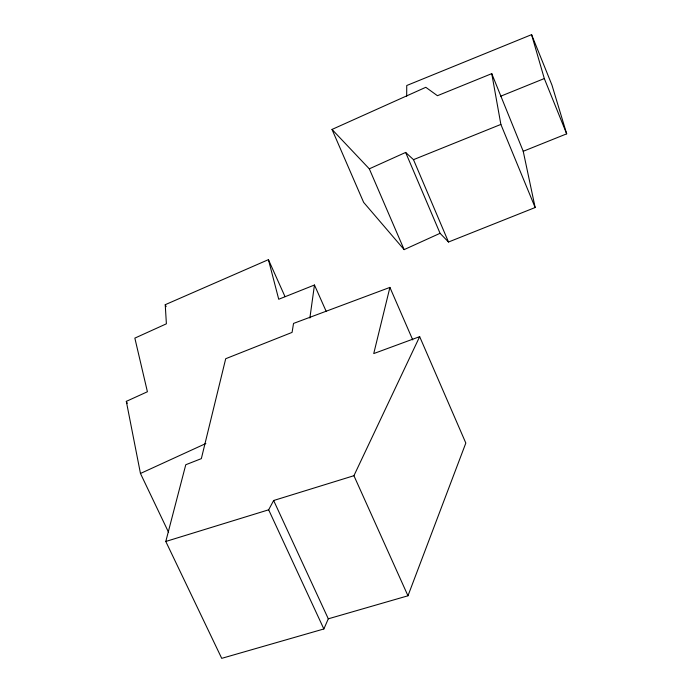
<?xml version="1.0" encoding="UTF-8"?>
<svg xmlns="http://www.w3.org/2000/svg" width="693" height="693" viewBox="0 0 693 693"><rect width="100%" height="100%" fill="white"/><g stroke="black" fill="none" stroke-linecap="round" stroke-linejoin="round"><path stroke-width="1.04" d="M406.687 96.188L406.73 85.516L531.583 34.65L551.949 85.057L566.683 133.836L523.224 151.282L535.152 207.528L448.501 242.022L440.064 233.307L405.639 152.434L369.308 168.832L332.016 129.435L425.797 87.301L437.448 95.703L491.753 73.64L523.224 151.282M309.875 318.009L314.466 285.005L278.725 299.255L268.425 259.65L165.237 304.695L166.389 323.813L134.849 338.115L147.41 391.753L126.317 401.36L140.462 473.475L168.59 532.363M389.908 287.404L373.735 353.577L419.663 336.651L465.826 443.061L407.969 595.789L328.3 618.814L323.856 628.967L221.717 658.35L165.792 541.467L185.767 464.743L201.342 458.636L225.71 358.714L292.082 332.397L293.529 323.423L389.908 287.404L412.751 339.916M165.792 541.467L268.659 509.805L273.648 500.502L353.924 475.701L419.663 336.651M140.462 473.475L205.864 443.52M332.016 129.435L363.643 202.382L404.132 249.627L440.064 233.307M500.597 96.249L544.308 78.552L531.583 34.65M405.639 152.434L413.496 159.659L500.874 124.419L491.753 73.64M126.317 401.36L127.243 403.309M268.659 509.805L323.856 628.967M165.237 304.695L166.138 306.635M273.648 500.502L328.3 618.814M353.924 475.701L407.969 595.789M268.425 259.65L285.014 296.63M314.466 285.005L326.23 311.478M369.308 168.832L404.132 249.627M413.496 159.659L448.501 242.022M500.874 124.419L535.152 207.528M544.308 78.552L566.683 133.836"/></g></svg>
